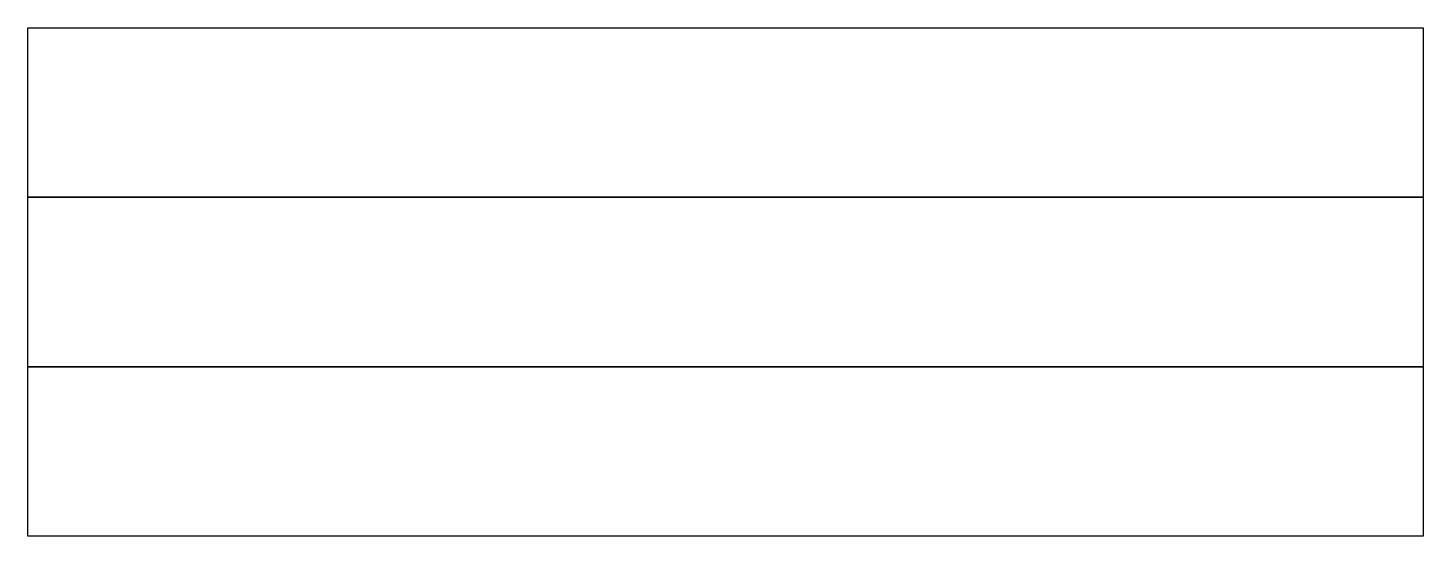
# Model space of a CAD drawing. Extents: x 0 to 140, y 0 to 51.
import ezdxf

# ---------------------------------------------------------------- set-up
doc = ezdxf.new("R2010")
doc.units = 0
doc.layers.add('Layer_1', color=7, linetype='CONTINUOUS')

msp = doc.modelspace()

# ---------------------------------------------------------------- linework, layer by layer
at = {"layer": 'Layer_1', "color": 7}
for p, q in [((0.12, 51.120002), (140.120004, 51.120002)), ((0.12, 34.120002), (0.12, 51.120002)), ((140.120004, 51.120002), (140.120004, 34.120002)), ((140.120004, 34.120002), (0.12, 34.120002)), ((0.12, 34.120001), (140.120004, 34.120001)), ((0.12, 17.120001), (0.12, 34.120001)), ((140.120004, 34.120001), (140.120004, 17.120001)), ((140.120004, 17.120001), (0.12, 17.120001)), ((0.12, 17.120001), (140.120004, 17.120001)), ((0.12, 0.120001), (0.12, 17.120001)), ((140.120004, 17.120001), (140.120004, 0.120001)), ((140.120004, 0.120001), (0.12, 0.120001))]:
    msp.add_line(p, q, dxfattribs=at)

doc.saveas('drawing.dxf')
